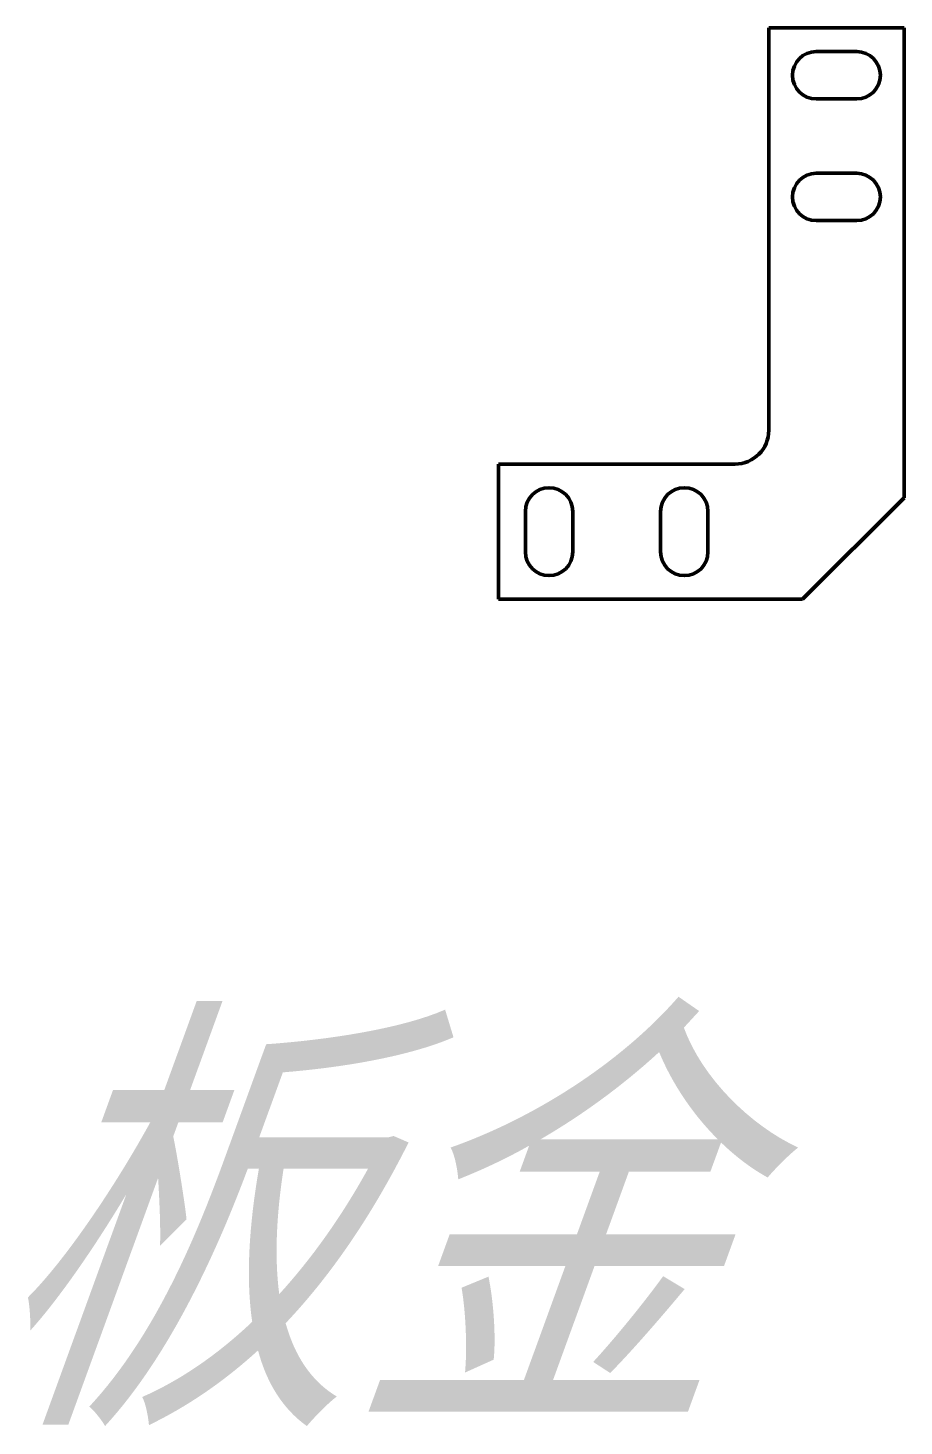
# Model space of a CAD drawing. Header units: inches. Extents: x 17901 to 26602, y 9673 to 14036.
# Drawn here: x 21430 to 21559.6, y 12812.3 to 13019.1 of the extents above; entities that cross this region are included whole.
import ezdxf

# ---------------------------------------------------------------- set-up
doc = ezdxf.new("R2010")
doc.units = ezdxf.units.IN
doc.header["$MEASUREMENT"] = 0
doc.layers.add('标注线', color=3, linetype='Continuous', lineweight=25)
doc.layers.add('粗实线', color=7, linetype='Continuous', lineweight=50)
doc.styles.add('DIM', font='romans.shx', dxfattribs={"width": 0.8, "oblique": 20, "bigfont": 'bigfont.shx'})

msp = doc.modelspace()

# ---------------------------------------------------------------- linework, layer by layer
at = {"layer": '粗实线', "ltscale": 0.2375}
msp.add_line((21539.587, 12959.582), (21539.587, 13019.082), dxfattribs=at)
at = {"layer": '粗实线'}
for p, q in [((21539.587, 13019.082), (21559.587, 13019.082)), ((21534.587, 12954.582), (21499.587, 12954.582)), ((21559.587, 12949.582), (21544.587, 12934.582)), ((21499.587, 12934.582), (21544.587, 12934.582))]:
    msp.add_line(p, q, dxfattribs=at)
at = {"layer": '粗实线', "ltscale": 0.4875}
msp.add_line((21559.587, 13019.082), (21559.587, 12949.582), dxfattribs=at)
at = {"layer": '粗实线', "ltscale": 0.15}
for p, q in [((21546.587, 13015.582), (21552.587, 13015.582)), ((21552.587, 13008.582), (21546.587, 13008.582)), ((21546.587, 12997.582), (21552.587, 12997.582)), ((21552.587, 12990.582), (21546.587, 12990.582)), ((21503.587, 12941.582), (21503.587, 12947.582)), ((21510.587, 12947.582), (21510.587, 12941.582)), ((21523.587, 12941.582), (21523.587, 12947.582)), ((21530.587, 12947.582), (21530.587, 12941.582))]:
    msp.add_line(p, q, dxfattribs=at)
at = {"layer": '粗实线', "ltscale": 0.5}
msp.add_line((21499.587, 12954.582), (21499.587, 12934.582), dxfattribs=at)
at = {"layer": '粗实线'}
for centre, radius, start, end in [((21546.587, 13012.082), 3.5, 90, 270), ((21552.587, 13012.082), 3.5, 270, 90), ((21546.587, 12994.082), 3.5, 90, 270), ((21552.587, 12994.082), 3.5, 270, 90), ((21534.587, 12959.582), 5, 270, 0), ((21507.087, 12947.582), 3.5, 0, 180), ((21527.087, 12947.582), 3.5, 0, 180), ((21507.087, 12941.582), 3.5, 180, 0), ((21527.087, 12941.582), 3.5, 180, 0)]:
    msp.add_arc(centre, radius, start, end, dxfattribs=at)

# ---------------------------------------------------------------- texts
at = {"layer": '标注线', "color": 3, "insert": (21423.373, 12867.892), "char_height": 50, "width": 659.636, "attachment_point": 1, "style": 'DIM'}
msp.add_mtext('{\\fFangSong_GB2312|b0|i0|c134|p49;板金}', dxfattribs=at)

doc.saveas('drawing.dxf')
